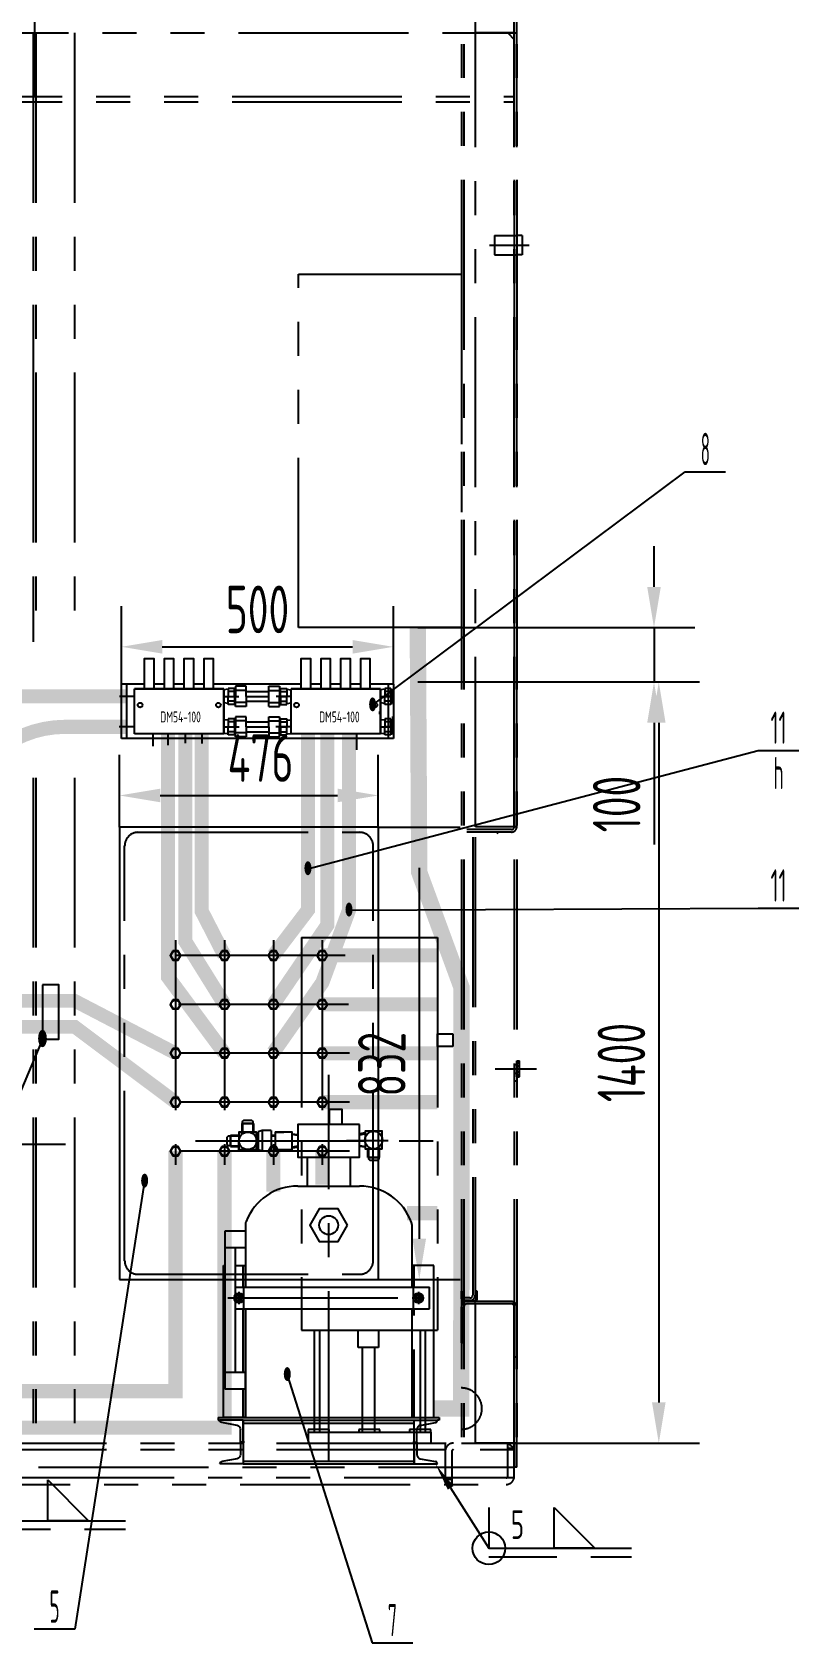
# Model space of a CAD drawing. Header units: millimetres. Extents: x 87 to 10587, y 0 to 7425.
# Drawn here: x 5647 to 7057, y 1987 to 4950 of the extents above; entities that cross this region are included whole.
import ezdxf
from ezdxf.enums import TextEntityAlignment as Align

# ---------------------------------------------------------------- set-up
doc = ezdxf.new("R2010")
doc.units = ezdxf.units.MM
doc.header["$LTSCALE"] = 250
for name, pattern in [('F', [0.75, 0.5, -0.25]), ('G', [2, 1.25, -0.25, 0.25, -0.25]), ('K', [2.5, 1.25, -0.25, 0.25, -0.25, 0.25, -0.25])]:
    doc.linetypes.add(name, pattern=pattern)
for name, color, linetype in [('01', 7, 'Continuous'), ('02', 1, 'Continuous'), ('04', 2, 'F'), ('05', 4, 'G'), ('07', 6, 'K'), ('08', 1, 'Continuous'), ('11', 3, 'Continuous'), ('13', 3, 'Continuous')]:
    doc.layers.add(name, color=color, linetype=linetype)
doc.styles.get("Standard").update_dxf_attribs({"font": 'isocp', "width": 0.707, "bigfont": 'intecad.shx'})
doc.dimstyles.new('INTE', dxfattribs={"dimscale": 25, "dimtxt": 3.5, "dimasz": 3, "dimexe": 3, "dimexo": 0, "dimgap": 1, "dimtad": 1, "dimdec": 1, "dimdsep": 46, "dimtxsty": 'Standard', "dimcen": 0, "dimclrd": 1, "dimclre": 1, "dimclrt": 3, "dimadec": 0, "dimazin": 0, "dimtfac": 1, "dimtdec": 1, "dimtmove": 0, "dimatfit": 0, "dimfxl": 1, "dimarcsym": 0})
doc.dimstyles.new('副本 (2)INTE', dxfattribs={"dimscale": 25, "dimtxt": 3.5, "dimasz": 3, "dimexe": 3, "dimexo": 0, "dimgap": 1, "dimtad": 1, "dimdsep": 46, "dimtxsty": 'Standard', "dimcen": 0, "dimclrd": 1, "dimclre": 1, "dimclrt": 3, "dimaunit": 1, "dimadec": 0, "dimazin": 0, "dimtfac": 1, "dimtmove": 0, "dimatfit": 3, "dimfxl": 1, "dimarcsym": 0})

# ---------------------------------------------------------------- blocks, each defined once
blk = doc.blocks.new('*D79')
at = {"layer": '08', "color": 1, "lineweight": -2}
for p, q in [((6356.4, 3754.6), (6874.6, 3754.6)), ((6799.6, 3679.6), (6799.6, 2429.6)), ((6614.3, 2354.6), (6874.6, 2354.6))]:
    blk.add_line(p, q, dxfattribs=at)
at = {"layer": '08', "color": 1}
for points in [[(6787.1, 3679.6), (6812.1, 3679.6), (6799.6, 3754.6)], [(6787.1, 2429.6), (6812.1, 2429.6), (6799.6, 2354.6)]]:
    blk.add_solid(points, dxfattribs=at)
at = {"layer": 'Defpoints', "color": 0}
for p in [(6356.4, 3754.6), (6614.3, 2354.6), (6799.6, 2354.6)]:
    blk.add_point(p, dxfattribs=at)
at = {"layer": '08', "color": 3, "insert": (6730.9, 3054.6), "char_height": 87.5, "attachment_point": 5, "rotation": 90}
blk.add_mtext('1400', dxfattribs=at)
blk = doc.blocks.new('*D80')
at = {"layer": '08', "color": 1, "lineweight": -2}
for p, q in [((6790.8, 3929.6), (6790.8, 4004.6)), ((6356.4, 3854.6), (6865.8, 3854.6)), ((6790.8, 3854.6), (6790.8, 3754.6)), ((6356.4, 3754.6), (6865.8, 3754.6)), ((6790.8, 3679.6), (6790.8, 3455.6))]:
    blk.add_line(p, q, dxfattribs=at)
at = {"layer": '08', "color": 1}
for points in [[(6778.3, 3929.6), (6803.3, 3929.6), (6790.8, 3854.6)], [(6778.3, 3679.6), (6803.3, 3679.6), (6790.8, 3754.6)]]:
    blk.add_solid(points, dxfattribs=at)
at = {"layer": 'Defpoints', "color": 0}
for p in [(6356.4, 3854.6), (6356.4, 3754.6), (6790.8, 3754.6)]:
    blk.add_point(p, dxfattribs=at)
at = {"layer": '08', "color": 3, "insert": (6722.1, 3530.1), "char_height": 87.5, "attachment_point": 5, "rotation": 90}
blk.add_mtext('100', dxfattribs=at)
blk = doc.blocks.new('*D82')
at = {"layer": '08', "color": 1, "lineweight": -2}
for p, q in [((5811.6, 3750.5), (5811.6, 3894.3)), ((6311.6, 3750.5), (6311.6, 3894.3)), ((5886.6, 3819.3), (6236.6, 3819.3))]:
    blk.add_line(p, q, dxfattribs=at)
at = {"layer": '08', "color": 1}
for points in [[(5886.6, 3831.8), (5886.6, 3806.8), (5811.6, 3819.3)], [(6236.6, 3831.8), (6236.6, 3806.8), (6311.6, 3819.3)]]:
    blk.add_solid(points, dxfattribs=at)
at = {"layer": 'Defpoints', "color": 0}
for p in [(6311.6, 3819.3), (5811.6, 3750.5), (6311.6, 3750.5)]:
    blk.add_point(p, dxfattribs=at)
at = {"layer": '08', "color": 3, "insert": (6061.6, 3888.1), "char_height": 87.5, "attachment_point": 5}
blk.add_mtext('500', dxfattribs=at)
blk = doc.blocks.new('*D83')
at = {"layer": '08', "color": 1, "lineweight": -2}
for p, q in [((5807.8, 3487.6), (5807.8, 3620.9)), ((6283.8, 3487.6), (6283.8, 3620.9)), ((5882.8, 3545.9), (6208.8, 3545.9))]:
    blk.add_line(p, q, dxfattribs=at)
at = {"layer": '08', "color": 1}
for points in [[(5882.8, 3558.4), (5882.8, 3533.4), (5807.8, 3545.9)], [(6208.8, 3558.4), (6208.8, 3533.4), (6283.8, 3545.9)]]:
    blk.add_solid(points, dxfattribs=at)
at = {"layer": 'Defpoints', "color": 0}
for p in [(6283.8, 3545.9), (5807.8, 3487.6), (6283.8, 3487.6)]:
    blk.add_point(p, dxfattribs=at)
at = {"layer": '08', "color": 3, "insert": (6067.1, 3614.7), "char_height": 87.5, "attachment_point": 5}
blk.add_mtext('476', dxfattribs=at)
blk = doc.blocks.new('*D84')
at = {"layer": '08', "color": 1, "lineweight": -2}
for p, q in [((6283.8, 3487.6), (6434.1, 3487.6)), ((6359.1, 3412.6), (6359.1, 2730.6)), ((6283.8, 2655.6), (6434.1, 2655.6))]:
    blk.add_line(p, q, dxfattribs=at)
at = {"layer": '08', "color": 1}
for points in [[(6346.6, 3412.6), (6371.6, 3412.6), (6359.1, 3487.6)], [(6346.6, 2730.6), (6371.6, 2730.6), (6359.1, 2655.6)]]:
    blk.add_solid(points, dxfattribs=at)
at = {"layer": 'Defpoints', "color": 0}
for p in [(6283.8, 3487.6), (6283.8, 2655.6), (6359.1, 2655.6)]:
    blk.add_point(p, dxfattribs=at)
at = {"layer": '08', "color": 3, "insert": (6290.3, 3051.5), "char_height": 87.5, "attachment_point": 5, "rotation": 90}
blk.add_mtext('832', dxfattribs=at)
blk = doc.blocks.new('*U91')
at = {"layer": '01'}
for p, q in [((0, 40), (43, 40)), ((0, 0), (0, 40)), ((11.5, 30.7), (39.7, 36.1)), ((0, 0), (0, -40)), ((5, 0), (5, 22.9)), ((5, 0), (5, -22.9)), ((0, -40), (43, -40)), ((11.5, -30.7), (39.7, -36.1))]:
    blk.add_line(p, q, dxfattribs=at)
for centre, radius, start, end in [((13, 22.9), 8, 100.7056, 180), ((39, 40), 4, 280.7056, 0), ((13, -22.9), 8, 180, 259.2944), ((39, -40), 4, 360, 79.2944)]:
    blk.add_arc(centre, radius, start, end, dxfattribs=at)
at = {"layer": '05'}
blk.add_line((-2.1, 0), (6.6, 0), dxfattribs=at)
blk = doc.blocks.new('*U92')
blk.add_circle((0, 0), 5.72)
at = {"layer": '01'}
for p, q in [((0, 5.7), (-4.9, 2.9)), ((-4.9, 2.9), (-4.9, -2.9)), ((4.9, 2.9), (0, 5.7)), ((4.9, -2.9), (4.9, 2.9)), ((-4.9, -2.9), (0, -5.7)), ((0, -5.7), (4.9, -2.9))]:
    blk.add_line(p, q, dxfattribs=at)
blk.add_circle((0, 0), 9, dxfattribs=at)
at = {"layer": '05'}
for p, q in [((-11.5, 0), (10.6, 0)), ((0, 11), (0, -11.4))]:
    blk.add_line(p, q, dxfattribs=at)
blk = doc.blocks.new('*U110', base_point=(5990.9, 3689.1))
at = {"layer": '01'}
blk.add_line((6055.2, 3658.6), (6055.2, 3583.6), dxfattribs=at)
blk.add_lwpolyline([(6175.2, 3658.6), (6250.2, 3583.6), (6175.2, 3583.6)], close=True, dxfattribs=at)
blk.add_circle((6055.2, 3583.6), 16, dxfattribs=at)
blk.add_solid([(6055.2, 3658.6), (6055.2, 3711.1), (6130.2, 3658.6), (6055.2, 3658.6)], dxfattribs=at)
at = {"layer": '02'}
blk.add_lwpolyline([(5990.9, 3689.1, 0, 5.41, 0), (6003.7, 3701.7, 5.41, 5.41, 0)], format="xyseb", dxfattribs=at)
blk.add_lwpolyline([(6003.7, 3701.7), (6016.6, 3714.3), (6055.2, 3583.6), (6317.7, 3583.6)], dxfattribs=at)
at = {"layer": '04'}
blk.add_line((6055.2, 3567.8), (6317.7, 3567.8), dxfattribs=at)
at = {"layer": '13', "width": 0.707}
blk.add_text('5', height=52.5, dxfattribs=at).set_placement((6095.7, 3600.8))
blk = doc.blocks.new('*U111', base_point=(6887.5, 3688.4))
at = {"layer": '01'}
blk.add_line((6986.1, 3608), (6986.1, 3533), dxfattribs=at)
blk.add_lwpolyline([(7106.1, 3608), (7181.1, 3533), (7106.1, 3533)], close=True, dxfattribs=at)
blk.add_circle((6986.1, 3533), 30, dxfattribs=at)
blk.add_solid([(6986.1, 3608), (6986.1, 3660.5), (7061.1, 3608), (6986.1, 3608)], dxfattribs=at)
at = {"layer": '02'}
blk.add_lwpolyline([(6887.5, 3688.4, 0, 12, 0), (6915.6, 3644, 12, 12, 0)], format="xyseb", dxfattribs=at)
blk.add_lwpolyline([(6915.6, 3644), (6986.1, 3533), (7248.6, 3533)], dxfattribs=at)
at = {"layer": '04'}
blk.add_line((6986.1, 3517.2), (7248.6, 3517.2), dxfattribs=at)
at = {"layer": '13', "width": 0.707}
blk.add_text('5', height=52.5, dxfattribs=at).set_placement((7026.6, 3550.2))

msp = doc.modelspace()

# ---------------------------------------------------------------- hatches: boundary and pattern name
at = {"layer": '07', "linetype": 'K'}
msp.add_hatch(color=6, dxfattribs=at).paths.add_polyline_path([(6504.841, 3478.584), (6501.749, 3475.584, 0.08764156), (6501.841, 3476.105), (6501.841, 3478.584)])
h = msp.add_hatch(color=6, dxfattribs=at)
h.paths.add_polyline_path([(6533.841, 2344.584), (6521.841, 2344.584), (6521.841, 2354.584)])
h.paths.add_polyline_path([(6418.841, 2278.584), (6406.841, 2288.584), (6418.841, 2288.584)])

# ---------------------------------------------------------------- linework, layer by layer
for p, q in [((6032.999, 2942.467), (6032.999, 2926.813)), ((6054.072, 2942.467), (6054.072, 2926.813)), ((6011.91, 2921.159), (6027.564, 2921.159)), ((6086.465, 2921.159), (6093.506, 2921.159)), ((6011.91, 2900.086), (6027.564, 2900.086)), ((6086.465, 2900.086), (6093.506, 2900.086)), ((6264.759, 2880.203), (6264.759, 2895.856)), ((6285.832, 2880.203), (6285.832, 2895.856))]:
    msp.add_line(p, q)
for points in [[(6052.771, 2942.467), (6034.299, 2942.467), (6034.299, 2945.93), (6036.799, 2948.43), (6050.271, 2948.43), (6052.771, 2945.93)], [(6011.91, 2919.859), (6011.91, 2901.387), (6008.447, 2901.387), (6005.947, 2903.887), (6005.947, 2917.359), (6008.447, 2919.859)], [(6027.564, 2894.823), (6059.944, 2894.823), (6059.944, 2926.423), (6027.564, 2926.423)], [(6093.896, 2926.813), (6093.896, 2894.433), (6125.496, 2894.433), (6125.496, 2926.813)], [(6291.096, 2895.856), (6291.096, 2928.237), (6259.496, 2928.237), (6259.496, 2895.856)], [(6266.059, 2880.203), (6284.532, 2880.203), (6284.532, 2876.74), (6282.032, 2874.24), (6268.559, 2874.24), (6266.059, 2876.74)]]:
    msp.add_lwpolyline(points, close=True)
for centre in [(6043.754, 2910.623), (6275.296, 2912.046)]:
    msp.add_circle(centre, 16.19)
at = {"layer": '01'}
for p, q in [((5811.613, 3650.453), (5811.613, 3750.453)), ((5853.324, 3750.453), (5811.613, 3750.453)), ((5835.613, 3741.953), (5999.613, 3741.953)), ((5999.613, 3741.953), (5835.613, 3741.953)), ((5835.613, 3658.953), (5835.613, 3741.953)), ((5889.824, 3750.453), (5871.403, 3750.453)), ((5926.324, 3750.453), (5907.903, 3750.453)), ((5962.824, 3750.453), (5944.403, 3750.453)), ((6141.324, 3750.453), (5980.903, 3750.453)), ((5999.613, 3741.953), (5999.613, 3658.953)), ((5999.613, 3658.953), (5999.613, 3741.953)), ((6007.613, 3741.11), (5999.613, 3740.319)), ((5999.613, 3715.988), (5999.613, 3740.319)), ((6007.613, 3742.933), (6007.613, 3728.153)), ((6019.036, 3742.933), (6007.613, 3742.933)), ((6019.036, 3737.153), (6007.613, 3737.153)), ((6019.036, 3728.153), (6019.036, 3742.933)), ((6019.036, 3741.229), (6021.136, 3741.229)), ((6021.136, 3746.798), (6021.136, 3728.153)), ((6040.613, 3746.798), (6021.136, 3746.798)), ((6040.613, 3739.153), (6021.136, 3739.153)), ((6040.613, 3728.153), (6040.613, 3746.798)), ((6040.613, 3737.153), (6082.613, 3737.153)), ((6082.613, 3709.508), (6082.613, 3746.798)), ((6082.613, 3746.798), (6102.091, 3746.798)), ((6082.613, 3739.153), (6102.091, 3739.153)), ((6102.091, 3746.798), (6102.091, 3728.153)), ((6104.19, 3741.229), (6102.091, 3741.229)), ((6104.19, 3728.153), (6104.19, 3742.933)), ((6104.19, 3742.933), (6115.613, 3742.933)), ((6104.19, 3737.153), (6115.613, 3737.153)), ((6115.613, 3742.933), (6115.613, 3728.153)), ((6115.613, 3741.11), (6123.613, 3740.319)), ((6123.613, 3741.953), (6287.613, 3741.953)), ((6287.613, 3741.953), (6123.613, 3741.953)), ((6123.613, 3658.953), (6123.613, 3741.953)), ((6123.613, 3715.988), (6123.613, 3740.319)), ((6177.824, 3750.453), (6159.403, 3750.453)), ((6214.324, 3750.453), (6195.903, 3750.453)), ((6250.824, 3750.453), (6232.403, 3750.453)), ((6311.613, 3750.453), (6268.903, 3750.453)), ((6287.613, 3741.953), (6287.613, 3658.953)), ((6287.613, 3658.953), (6287.613, 3741.953)), ((6295.613, 3741.11), (6287.613, 3740.319)), ((6287.613, 3740.319), (6287.613, 3715.988)), ((6295.613, 3742.933), (6295.613, 3728.153)), ((6307.036, 3742.933), (6295.613, 3742.933)), ((6307.036, 3737.153), (6295.613, 3737.153)), ((6307.036, 3728.153), (6307.036, 3742.933)), ((6307.036, 3741.596), (6309.136, 3741.596)), ((6309.136, 3741.596), (6309.136, 3715.078)), ((6311.613, 3750.453), (6311.613, 3650.453)), ((5835.613, 3728.153), (5807.947, 3728.153)), ((5999.613, 3728.153), (6020.938, 3728.153)), ((6007.613, 3715.197), (5999.613, 3715.988)), ((6007.613, 3713.373), (6007.613, 3728.153)), ((6019.036, 3719.153), (6007.613, 3719.153)), ((6019.036, 3713.373), (6007.613, 3713.373)), ((6019.036, 3728.153), (6019.036, 3713.373)), ((6019.036, 3714.711), (6021.136, 3714.711)), ((6021.136, 3709.508), (6021.136, 3728.153)), ((6040.613, 3717.153), (6021.136, 3717.153)), ((6040.613, 3709.508), (6021.136, 3709.508)), ((6040.613, 3728.153), (6040.613, 3709.508)), ((6040.613, 3719.153), (6082.613, 3719.153)), ((6082.613, 3717.153), (6102.091, 3717.153)), ((6082.613, 3709.508), (6102.091, 3709.508)), ((6102.091, 3709.508), (6102.091, 3728.153)), ((6104.19, 3714.711), (6102.091, 3714.711)), ((6104.19, 3728.153), (6104.19, 3713.373)), ((6104.19, 3719.153), (6115.613, 3719.153)), ((6104.19, 3713.373), (6115.613, 3713.373)), ((6115.613, 3713.373), (6115.613, 3728.153)), ((6115.613, 3715.197), (6123.613, 3715.988)), ((6287.613, 3728.153), (6308.938, 3728.153)), ((6295.613, 3715.197), (6287.613, 3715.988)), ((6295.613, 3713.373), (6295.613, 3728.153)), ((6307.036, 3719.153), (6295.613, 3719.153)), ((6307.036, 3713.373), (6295.613, 3713.373)), ((6307.036, 3728.153), (6307.036, 3713.373)), ((6307.036, 3715.078), (6309.136, 3715.078)), ((6007.613, 3685.11), (5999.613, 3684.319)), ((5999.613, 3659.988), (5999.613, 3684.319)), ((6019.036, 3686.933), (6007.613, 3686.933)), ((6007.613, 3686.933), (6007.613, 3672.153)), ((6019.036, 3681.153), (6007.613, 3681.153)), ((6019.036, 3672.153), (6019.036, 3686.933)), ((6019.036, 3685.229), (6021.136, 3685.229)), ((6021.136, 3690.798), (6021.136, 3672.153)), ((6040.613, 3690.798), (6021.136, 3690.798)), ((6040.613, 3683.153), (6021.136, 3683.153)), ((6040.613, 3672.153), (6040.613, 3690.798)), ((6040.613, 3681.153), (6082.613, 3681.153)), ((6082.613, 3672.153), (6082.613, 3690.798)), ((6082.613, 3690.798), (6102.091, 3690.798)), ((6082.613, 3683.153), (6102.091, 3683.153)), ((6102.091, 3690.798), (6102.091, 3672.153)), ((6104.19, 3685.229), (6102.091, 3685.229)), ((6104.19, 3672.153), (6104.19, 3686.933)), ((6104.19, 3686.933), (6115.613, 3686.933)), ((6104.19, 3681.153), (6115.613, 3681.153)), ((6115.613, 3686.933), (6115.613, 3672.153)), ((6115.613, 3685.11), (6123.613, 3684.319)), ((6123.613, 3659.988), (6123.613, 3684.319)), ((6295.613, 3685.11), (6287.613, 3684.319)), ((6287.613, 3684.319), (6287.613, 3659.988)), ((6307.036, 3686.933), (6295.613, 3686.933)), ((6295.613, 3686.933), (6295.613, 3672.153)), ((6307.036, 3681.153), (6295.613, 3681.153)), ((6307.036, 3672.153), (6307.036, 3686.933)), ((6307.036, 3685.596), (6309.136, 3685.596)), ((6309.136, 3685.596), (6309.136, 3659.078)), ((5835.613, 3672.153), (5807.282, 3672.153)), ((6311.613, 3650.453), (5811.613, 3650.453)), ((5999.613, 3658.953), (5835.613, 3658.953)), ((5868.882, 3658.953), (5868.882, 3636.395)), ((5897.023, 3658.953), (5897.023, 3638.275)), ((5928.756, 3658.953), (5928.756, 3642.015)), ((5959.114, 3658.953), (5959.114, 3641.745)), ((5999.613, 3672.153), (6027.945, 3672.153)), ((6007.613, 3659.197), (5999.613, 3659.988)), ((6007.613, 3657.373), (6007.613, 3672.153)), ((6019.036, 3663.153), (6007.613, 3663.153)), ((6019.036, 3657.373), (6007.613, 3657.373)), ((6019.036, 3672.153), (6019.036, 3657.373)), ((6019.036, 3658.711), (6021.136, 3658.711)), ((6021.136, 3653.508), (6021.136, 3672.153)), ((6040.613, 3661.153), (6021.136, 3661.153)), ((6040.613, 3653.508), (6021.136, 3653.508)), ((6040.613, 3672.153), (6040.613, 3653.508)), ((6040.613, 3663.153), (6082.613, 3663.153)), ((6082.613, 3672.153), (6082.613, 3653.508)), ((6082.613, 3661.153), (6102.091, 3661.153)), ((6082.613, 3653.508), (6102.091, 3653.508)), ((6123.613, 3672.153), (6095.282, 3672.153)), ((6102.091, 3653.508), (6102.091, 3672.153)), ((6104.19, 3658.711), (6102.091, 3658.711)), ((6104.19, 3672.153), (6104.19, 3657.373)), ((6104.19, 3663.153), (6115.613, 3663.153)), ((6104.19, 3657.373), (6115.613, 3657.373)), ((6115.613, 3657.373), (6115.613, 3672.153)), ((6115.613, 3659.197), (6123.613, 3659.988)), ((6287.613, 3658.953), (6123.613, 3658.953)), ((6243.647, 3658.953), (6243.647, 3629.912)), ((6287.613, 3672.153), (6308.938, 3672.153)), ((6295.613, 3659.197), (6287.613, 3659.988)), ((6295.613, 3657.373), (6295.613, 3672.153)), ((6307.036, 3663.153), (6295.613, 3663.153)), ((6307.036, 3657.373), (6295.613, 3657.373)), ((6307.036, 3672.153), (6307.036, 3657.373)), ((6307.036, 3659.078), (6309.136, 3659.078)), ((6032.999, 2942.467), (6054.072, 2942.467)), ((6011.91, 2900.086), (6011.91, 2921.159)), ((6027.279, 2926.813), (6043.754, 2926.813)), ((6027.564, 2894.367), (6027.564, 2910.842)), ((6059.944, 2923.778), (6062.798, 2923.778)), ((6059.944, 2894.367), (6059.944, 2910.842)), ((6070.259, 2929.718), (6062.798, 2927.334)), ((6062.798, 2927.334), (6062.798, 2893.911)), ((6086.465, 2929.718), (6070.259, 2929.718)), ((6070.259, 2929.718), (6070.259, 2891.528)), ((6086.465, 2929.718), (6086.465, 2891.528)), ((6093.44, 2926.813), (6109.915, 2926.813)), ((6125.496, 2923.623), (6135.496, 2922.391)), ((6259.496, 2925.046), (6249.496, 2923.815)), ((6291.552, 2928.237), (6275.077, 2928.237)), ((6059.944, 2898.443), (6062.798, 2898.443)), ((6070.259, 2891.528), (6062.798, 2893.911)), ((6086.465, 2891.528), (6070.259, 2891.528)), ((6093.44, 2894.433), (6109.915, 2894.433)), ((6125.496, 2897.623), (6135.496, 2898.855)), ((6152.936, 2880.623), (6152.936, 2827.488)), ((6232.056, 2880.623), (6232.056, 2827.488)), ((6259.496, 2899.046), (6249.496, 2900.278)), ((6285.832, 2880.203), (6264.759, 2880.203)), ((6291.552, 2895.856), (6275.077, 2895.856)), ((6135.496, 2827.488), (6249.496, 2827.488)), ((6039.496, 2744.432), (6001.496, 2744.432)), ((6001.496, 2744.432), (6001.496, 2714.58)), ((6001.496, 2714.58), (6039.496, 2714.58)), ((5999.112, 2681.623), (6001.496, 2681.623)), ((5999.112, 2401.623), (5999.112, 2681.623)), ((6020.413, 2681.623), (6039.112, 2681.623)), ((6039.112, 2681.623), (6039.112, 2641.623)), ((6385.879, 2681.623), (6345.879, 2681.623)), ((6385.879, 2401.623), (6385.879, 2681.623)), ((6020.413, 2641.623), (6377.831, 2641.623)), ((6036.496, 2601.623), (6036.496, 2641.623)), ((6348.496, 2601.623), (6348.496, 2641.623)), ((6377.831, 2601.623), (6377.831, 2641.623)), ((6020.413, 2601.623), (6377.831, 2601.623)), ((6039.112, 2601.623), (6039.112, 2401.623)), ((6039.496, 2484.495), (6001.496, 2484.495)), ((6001.496, 2484.495), (6001.496, 2454.643)), ((6001.496, 2454.643), (6039.496, 2454.643)), ((5989.038, 2401.623), (6395.953, 2401.623)), ((5989.038, 2401.623), (5989.038, 2396.623)), ((6039.112, 2401.623), (5999.112, 2401.623)), ((6395.953, 2401.623), (6395.953, 2396.623)), ((5989.038, 2396.623), (5992.496, 2396.623)), ((6035.496, 2396.623), (6349.496, 2396.623)), ((6035.496, 2396.623), (6035.496, 2316.623)), ((6035.496, 2391.623), (6349.496, 2391.623)), ((6349.496, 2316.623), (6349.496, 2396.623)), ((6395.953, 2396.623), (6392.496, 2396.623)), ((6035.496, 2321.623), (6349.496, 2321.623)), ((6035.496, 2316.623), (6349.496, 2316.623))]:
    msp.add_line(p, q, dxfattribs=at)
at = {"layer": '01', "color": 7, "linetype": 'Continuous'}
for p, q in [((6283.841, 3487.584), (5807.841, 3487.584)), ((5807.841, 3487.584), (5807.841, 2655.584)), ((6283.841, 2655.584), (6283.841, 3487.584)), ((6039.496, 2756.989), (6039.496, 2641.623)), ((6345.496, 2756.989), (6345.496, 2641.623)), ((6001.496, 2714.58), (6001.496, 2484.495)), ((6020.413, 2714.58), (6020.413, 2484.495)), ((5807.841, 2655.584), (6283.841, 2655.584)), ((6039.496, 2601.623), (6039.496, 2401.623)), ((6345.496, 2601.623), (6345.496, 2401.623)), ((6039.496, 2401.623), (6345.496, 2401.623))]:
    msp.add_line(p, q, dxfattribs=at)
at = {"layer": '01'}
for points in [[(5853.324, 3741.953), (5871.403, 3741.953), (5871.403, 3796.953), (5853.324, 3796.953)], [(5889.824, 3741.953), (5907.903, 3741.953), (5907.903, 3796.953), (5889.824, 3796.953)], [(5926.324, 3741.953), (5944.403, 3741.953), (5944.403, 3796.953), (5926.324, 3796.953)], [(5962.824, 3741.953), (5980.903, 3741.953), (5980.903, 3796.953), (5962.824, 3796.953)], [(6141.324, 3741.953), (6159.403, 3741.953), (6159.403, 3796.953), (6141.324, 3796.953)], [(6177.824, 3741.953), (6195.903, 3741.953), (6195.903, 3796.953), (6177.824, 3796.953)], [(6214.324, 3741.953), (6232.403, 3741.953), (6232.403, 3796.953), (6214.324, 3796.953)], [(6250.824, 3741.953), (6268.903, 3741.953), (6268.903, 3796.953), (6250.824, 3796.953)], [(5905.934, 3260.184), (5901.027, 3251.684), (5905.934, 3243.184), (5915.749, 3243.184), (5920.656, 3251.684), (5915.749, 3260.184)], [(5995.934, 3260.184), (5991.027, 3251.684), (5995.934, 3243.184), (6005.749, 3243.184), (6010.656, 3251.684), (6005.749, 3260.184)], [(6085.934, 3260.184), (6081.027, 3251.684), (6085.934, 3243.184), (6095.749, 3243.184), (6100.656, 3251.684), (6095.749, 3260.184)], [(6175.934, 3260.184), (6171.027, 3251.684), (6175.934, 3243.184), (6185.749, 3243.184), (6190.656, 3251.684), (6185.749, 3260.184)], [(5905.934, 3170.184), (5901.027, 3161.684), (5905.934, 3153.184), (5915.749, 3153.184), (5920.656, 3161.684), (5915.749, 3170.184)], [(5995.934, 3170.184), (5991.027, 3161.684), (5995.934, 3153.184), (6005.749, 3153.184), (6010.656, 3161.684), (6005.749, 3170.184)], [(6085.934, 3170.184), (6081.027, 3161.684), (6085.934, 3153.184), (6095.749, 3153.184), (6100.656, 3161.684), (6095.749, 3170.184)], [(6175.934, 3170.184), (6171.027, 3161.684), (6175.934, 3153.184), (6185.749, 3153.184), (6190.656, 3161.684), (6185.749, 3170.184)], [(5905.934, 3080.184), (5901.027, 3071.684), (5905.934, 3063.184), (5915.749, 3063.184), (5920.656, 3071.684), (5915.749, 3080.184)], [(5995.934, 3080.184), (5991.027, 3071.684), (5995.934, 3063.184), (6005.749, 3063.184), (6010.656, 3071.684), (6005.749, 3080.184)], [(6085.934, 3080.184), (6081.027, 3071.684), (6085.934, 3063.184), (6095.749, 3063.184), (6100.656, 3071.684), (6095.749, 3080.184)], [(6175.934, 3080.184), (6171.027, 3071.684), (6175.934, 3063.184), (6185.749, 3063.184), (6190.656, 3071.684), (6185.749, 3080.184)], [(5905.934, 2990.184), (5901.027, 2981.684), (5905.934, 2973.184), (5915.749, 2973.184), (5920.656, 2981.684), (5915.749, 2990.184)], [(5995.934, 2990.184), (5991.027, 2981.684), (5995.934, 2973.184), (6005.749, 2973.184), (6010.656, 2981.684), (6005.749, 2990.184)], [(6085.934, 2990.184), (6081.027, 2981.684), (6085.934, 2973.184), (6095.749, 2973.184), (6100.656, 2981.684), (6095.749, 2990.184)], [(6175.934, 2990.184), (6171.027, 2981.684), (6175.934, 2973.184), (6185.749, 2973.184), (6190.656, 2981.684), (6185.749, 2990.184)], [(6216.586, 2940.623), (6193.772, 2940.623), (6193.772, 2968.623), (6216.586, 2968.623)], [(6249.496, 2940.623), (6135.496, 2940.623), (6135.496, 2880.623), (6249.496, 2880.623)], [(5905.934, 2900.184), (5901.027, 2891.684), (5905.934, 2883.184), (5915.749, 2883.184), (5920.656, 2891.684), (5915.749, 2900.184)], [(5995.934, 2900.184), (5991.027, 2891.684), (5995.934, 2883.184), (6005.749, 2883.184), (6010.656, 2891.684), (6005.749, 2900.184)], [(6085.934, 2900.184), (6081.027, 2891.684), (6085.934, 2883.184), (6095.749, 2883.184), (6100.656, 2891.684), (6095.749, 2900.184)], [(6175.934, 2900.184), (6171.027, 2891.684), (6175.934, 2883.184), (6185.749, 2883.184), (6190.656, 2891.684), (6185.749, 2900.184)], [(6227.001, 2755.575), (6209.749, 2785.458), (6175.243, 2785.458), (6157.99, 2755.575), (6175.243, 2725.692), (6209.749, 2725.692)]]:
    msp.add_lwpolyline(points, close=True, dxfattribs=at)
at = {"layer": '01', "color": 7, "linetype": 'Continuous'}
msp.add_lwpolyline([(5666.219, 3197.404), (5666.219, 3097.404), (5696.219, 3097.404), (5696.219, 3197.404)], close=True, dxfattribs=at)
at = {"layer": '01'}
for centre, radius in [((5845.613, 3712.153), 4.3), ((5989.613, 3712.153), 4.3), ((6133.613, 3712.153), 4.3), ((6277.613, 3712.153), 4.3), ((5910.841, 3251.684), 8), ((6000.841, 3251.684), 8), ((6090.841, 3251.684), 8), ((6180.841, 3251.684), 8), ((5910.841, 3161.684), 8), ((6000.841, 3161.684), 8), ((6090.841, 3161.684), 8), ((6180.841, 3161.684), 8), ((5910.841, 3071.684), 8), ((6000.841, 3071.684), 8), ((6090.841, 3071.684), 8), ((6180.841, 3071.684), 8), ((5910.841, 2981.684), 8), ((6000.841, 2981.684), 8), ((6090.841, 2981.684), 8), ((6180.841, 2981.684), 8), ((5910.841, 2891.684), 8), ((6000.841, 2891.684), 8), ((6090.841, 2891.684), 8), ((6180.841, 2891.684), 8), ((6192.496, 2755.575), 17.295)]:
    msp.add_circle(centre, radius, dxfattribs=at)
for centre, radius, start, end in [((6135.824, 2725.648), 101.841, 90.184608, 158.849353), ((6249.168, 2725.648), 101.841, 19.953501, 89.815392), ((6049.496, 2756.989), 10, 157.859385, 180), ((6021.708, 2768.296), 20, 337.859385, 340.855813), ((6059.496, 2755.178), 20, 158.849353, 160.855813), ((6335.496, 2756.989), 10, 0, 19.953501)]:
    msp.add_arc(centre, radius, start, end, dxfattribs=at)
at = {"layer": '02'}
for p, q in [((6273.313, 3712.153), (6847.982, 4141.424)), ((6847.982, 4141.424), (6922.382, 4141.424)), ((6154.382, 3410.818), (6982.616, 3628.883)), ((6982.616, 3628.883), (7057.016, 3628.883)), ((6229.894, 3334.837), (6982.616, 3338.534)), ((6982.616, 3338.534), (7057.016, 3338.534)), ((5666.219, 3097.404), (5201.499, 1996.989)), ((6034.299, 2942.467), (6034.299, 2926.813)), ((6052.771, 2942.467), (6052.771, 2926.813)), ((6011.91, 2919.859), (6027.564, 2919.859)), ((6086.465, 2919.859), (6093.506, 2919.859)), ((6135.496, 2920.698), (6125.496, 2922.201)), ((6249.496, 2921.943), (6259.496, 2923.446)), ((6011.91, 2901.387), (6027.564, 2901.387)), ((6086.465, 2901.387), (6093.506, 2901.387)), ((6135.496, 2900.727), (6125.496, 2899.223)), ((6249.496, 2901.971), (6259.496, 2900.468)), ((6266.059, 2880.203), (6266.059, 2895.856)), ((6284.532, 2880.203), (6284.532, 2895.856)), ((5854.059, 2836.228), (5725.63, 2012.151)), ((6116.396, 2480.339), (6272.571, 1987.357)), ((5725.63, 2012.151), (5651.23, 2012.151)), ((6272.571, 1987.357), (6346.971, 1987.357))]:
    msp.add_line(p, q, dxfattribs=at)
at = {"layer": '04', "color": 2, "linetype": 'F'}
for p, q in [((5821.613, 3650.453), (5821.613, 3750.453)), ((6301.613, 3750.453), (6301.613, 3650.453)), ((6035.112, 2641.623), (6035.112, 2681.623)), ((6349.879, 2641.623), (6349.879, 2681.623)), ((6035.112, 2484.495), (6035.112, 2601.623)), ((6349.879, 2401.623), (6349.879, 2601.623)), ((6035.112, 2401.623), (6035.112, 2454.643))]:
    msp.add_line(p, q, dxfattribs=at)
at = {"layer": '05', "color": 4, "linetype": 'G'}
for p, q in [((5649.341, 4948.584), (5649.341, 3828.584)), ((5999.613, 3728.153), (6027.28, 3728.153)), ((6040.613, 3728.153), (6082.613, 3728.153)), ((6123.613, 3728.153), (6095.947, 3728.153)), ((5999.613, 3672.153), (6027.28, 3672.153)), ((6040.613, 3672.153), (6082.613, 3672.153)), ((6123.613, 3672.153), (6095.947, 3672.153)), ((5910.841, 3279.684), (5910.841, 2866.684)), ((6000.841, 3279.684), (6000.841, 2866.684)), ((6090.841, 3279.684), (6090.841, 2866.684)), ((6180.841, 3279.684), (6180.841, 2866.684)), ((6222.684, 3251.684), (5882.841, 3251.684)), ((6228.934, 3161.684), (5882.841, 3161.684)), ((6231.018, 3071.684), (5882.841, 3071.684)), ((6231.018, 2981.684), (5882.841, 2981.684)), ((4919.853, 2904.584), (5708.637, 2904.584)), ((6231.018, 2891.684), (5882.841, 2891.684)), ((6007.16, 2621.623), (6377.831, 2621.623))]:
    msp.add_line(p, q, dxfattribs=at)
at = {"layer": '05'}
for p, q in [((6103.139, 3728.153), (6116.665, 3728.153)), ((6308.088, 3728.153), (6294.562, 3728.153)), ((6103.139, 3672.153), (6116.665, 3672.153)), ((6308.088, 3672.153), (6294.562, 3672.153)), ((6192.496, 2321.623), (6192.496, 3032.239)), ((5947.386, 2910.623), (6435.053, 2910.623)), ((6302.003, 2910.623), (6225.148, 2910.623))]:
    msp.add_line(p, q, dxfattribs=at)
at = {"layer": '07', "color": 6, "linetype": 'K'}
for p, q in [((6436.841, 5928.084), (6436.841, 2354.584)), ((6441.341, 5928.084), (6441.341, 2354.584)), ((6462.341, 3488.084), (6462.341, 5928.084)), ((6533.841, 5928.084), (6533.841, 2354.584)), ((6533.841, 3488.084), (6533.841, 5928.084)), ((6538.341, 5928.084), (6538.341, 2354.584)), ((6538.341, 5928.084), (6538.341, 2354.584)), ((6538.341, 3488.084), (6538.341, 5928.084)), ((5651.43, 5712.592), (5651.43, 4831.584)), ((4776.841, 4948.584), (6521.841, 4948.584)), ((5649.341, 4948.584), (5649.341, 3828.584)), ((5653.841, 4948.584), (5653.841, 3828.584)), ((5725.341, 4948.584), (5725.341, 3828.584)), ((6436.841, 4948.584), (6538.341, 4948.584)), ((6533.841, 4948.584), (6462.341, 4948.584)), ((6521.841, 4948.584), (6533.841, 4936.584)), ((6521.841, 4948.584), (6533.841, 4948.584)), ((6533.841, 4948.584), (6533.841, 4959.584)), ((6533.841, 4948.584), (6533.841, 4959.584)), ((6533.841, 4891.067), (6533.841, 4948.584)), ((6538.341, 4788.584), (6538.341, 4959.584)), ((6533.841, 4821.584), (6533.841, 4936.584)), ((4764.841, 4831.584), (6533.841, 4831.584)), ((4764.841, 4821.584), (6533.841, 4821.584)), ((6497.341, 4575.584), (6497.341, 4540.584)), ((6497.341, 4575.584), (6538.341, 4575.584)), ((6548.341, 4575.584), (6538.341, 4575.584)), ((6548.341, 4575.584), (6548.341, 4540.584)), ((6488.521, 4558.084), (6561.209, 4558.084)), ((6497.341, 4540.584), (6538.341, 4540.584)), ((6548.341, 4540.584), (6538.341, 4540.584)), ((6285.912, 3700.124), (6285.912, 3695.624)), ((6309.912, 3691.124), (6309.912, 3661.438)), ((6305.912, 3660.124), (6308.592, 3660.124)), ((5649.341, 3578.584), (5649.341, 2354.584)), ((5649.341, 3578.584), (5649.341, 2354.584)), ((5653.841, 3578.584), (5653.841, 2354.584)), ((5725.341, 3578.584), (5725.341, 2354.584)), ((5842.341, 3478.084), (6249.341, 3478.084)), ((6528.841, 3483.084), (6446.341, 3483.084)), ((6528.841, 3478.584), (6446.341, 3478.584)), ((6457.341, 3469.084), (6457.341, 2626.584)), ((6461.841, 3469.084), (6461.841, 2626.584)), ((6538.341, 3488.084), (6462.341, 3488.084)), ((6504.841, 3478.584), (6501.749, 3475.584)), ((5817.341, 2690.084), (5817.341, 3453.084)), ((6274.341, 2690.084), (6274.341, 3453.084)), ((6142.397, 3284.584), (6142.397, 2562.101)), ((6142.397, 3284.584), (6392.397, 3284.584)), ((6392.397, 3284.584), (6392.397, 2562.101)), ((6538.341, 3058.084), (6543.341, 3058.084)), ((6538.341, 3028.084), (6538.341, 3058.084)), ((6538.341, 3054.264), (6543.341, 3054.264)), ((6543.341, 3028.084), (6543.341, 3058.084)), ((6498.762, 3043.084), (6574.978, 3043.084)), ((6533.841, 3051.084), (6538.341, 3051.084)), ((6533.841, 3035.084), (6538.341, 3035.084)), ((6538.341, 3049.084), (6543.341, 3049.084)), ((6538.341, 3047.884), (6543.341, 3047.884)), ((6538.341, 3038.284), (6543.341, 3038.284)), ((6538.341, 3037.084), (6543.341, 3037.084)), ((6538.341, 3031.903), (6543.341, 3031.903)), ((6538.341, 3028.084), (6543.341, 3028.084)), ((6533.841, 3021.084), (6538.341, 3021.084)), ((5842.341, 2665.084), (6249.341, 2665.084)), ((6436.841, 2620.084), (6436.841, 2634.084)), ((6438.841, 2634.084), (6436.841, 2634.084)), ((6438.841, 2620.084), (6438.841, 2634.084)), ((6441.841, 2617.084), (6441.841, 2621.584)), ((6452.341, 2621.584), (6441.841, 2621.584)), ((6452.341, 2617.084), (6441.841, 2617.084)), ((6460.841, 2617.084), (6441.841, 2617.084)), ((6528.841, 2615.084), (6441.841, 2615.084)), ((6536.919, 2610.584), (6446.341, 2610.584)), ((6462.341, 2354.584), (6462.341, 2610.584)), ((6463.841, 2620.084), (6463.841, 2634.084)), ((6465.841, 2634.084), (6463.841, 2634.084)), ((6465.841, 2620.084), (6465.841, 2634.084)), ((6436.841, 2539.084), (6436.841, 2605.584)), ((6441.341, 2539.084), (6441.341, 2605.584)), ((6533.841, 2354.584), (6533.841, 2605.584)), ((6538.341, 2310.084), (6538.341, 2605.584)), ((6142.397, 2562.101), (6392.397, 2562.101)), ((6166.108, 2562.101), (6166.108, 2374.584)), ((6175.47, 2562.101), (6175.47, 2374.584)), ((6360.847, 2562.101), (6360.847, 2374.584)), ((6370.21, 2562.101), (6370.21, 2374.584)), ((6253.838, 2530.611), (6253.838, 2374.584)), ((6276.55, 2530.611), (6276.55, 2374.584)), ((6441.341, 2539.084), (6436.841, 2539.084)), ((6533.841, 2513.084), (6538.341, 2513.084)), ((6154.521, 2374.584), (6380.337, 2374.584)), ((6154.521, 2374.584), (6154.521, 2354.584)), ((6380.337, 2374.584), (6380.337, 2354.584)), ((5471.341, 2354.584), (6614.341, 2354.584)), ((5471.341, 2342.584), (6533.841, 2342.584)), ((5649.341, 2354.584), (5725.341, 2354.584)), ((6154.521, 2354.584), (6380.337, 2354.584)), ((6406.841, 2354.584), (6406.841, 2288.584)), ((6436.841, 2354.584), (6538.341, 2354.584)), ((6538.341, 2354.584), (6462.341, 2354.584)), ((6521.841, 2293.584), (6521.841, 2354.584)), ((6521.841, 2354.584), (6533.841, 2344.584)), ((6533.841, 2344.584), (6521.841, 2344.584)), ((6533.841, 2310.084), (6533.841, 2354.584)), ((6533.841, 2354.584), (6533.841, 2310.084)), ((6538.341, 2354.584), (6533.841, 2354.584)), ((6533.841, 2293.584), (6533.841, 2344.584)), ((6538.341, 2354.584), (6542.841, 2354.584)), ((6542.841, 2354.584), (6614.341, 2354.584)), ((6418.841, 2339.584), (6418.841, 2278.584)), ((6533.538, 2290.584), (5471.341, 2290.584)), ((5658.841, 2310.084), (6533.841, 2310.084)), ((6406.841, 2288.584), (6418.841, 2288.584)), ((6406.841, 2288.584), (6418.841, 2278.584)), ((6538.341, 2310.084), (6533.841, 2310.084)), ((4779.841, 2278.584), (6518.841, 2278.584))]:
    msp.add_line(p, q, dxfattribs=at)
for points in [[(6436.841, 3854.593), (6136.841, 3854.593), (6136.841, 4504.593), (6436.841, 4504.593)], [(6392.397, 3107.583), (6420.763, 3107.583), (6420.763, 3084.012), (6392.397, 3084.012)], [(6246.996, 2562.101), (6284.371, 2562.101), (6284.371, 2530.611), (6246.996, 2530.611)], [(6154.521, 2374.584), (6193.501, 2374.584), (6193.501, 2379.809), (6154.521, 2379.809)], [(6247.907, 2374.584), (6286.887, 2374.584), (6286.887, 2379.809), (6247.907, 2379.809)], [(6341.358, 2374.584), (6380.337, 2374.584), (6380.337, 2379.809), (6341.358, 2379.809)]]:
    msp.add_lwpolyline(points, close=True, dxfattribs=at)
for points, const_width in [([(6356.428, 3854.593), (6359.052, 3404.584), (6436.841, 3192.713), (6436.341, 2418.084), (6385.879, 2418.084)], 30), ([(6180.841, 3251.684), (6392.397, 3251.684)], 26), ([(6180.841, 3161.684), (6392.397, 3161.684)], 26), ([(6180.841, 3071.684), (6393.369, 3071.684)], 26), ([(6180.841, 2981.684), (6392.397, 2981.684)], 26), ([(6090.841, 2891.684), (6090.841, 2817.016)], 26), ([(6180.841, 2891.684), (6180.841, 2829.866)], 26), ([(6336.741, 2777.633), (6392.397, 2777.633)], 26)]:
    msp.add_lwpolyline(points, dxfattribs=dict(at, const_width=const_width))
for centre, radius, start, end in [((6308.592, 3661.444), 1.32, 270, 359.737871), ((5842.341, 3453.084), 25, 90, 180), ((6249.341, 3453.084), 25, 0, 90), ((6528.841, 3488.084), 5, 270, 0), ((6528.841, 3488.084), 9.5, 270, 0), ((5842.341, 2690.084), 25, 180, 270), ((6249.341, 2690.084), 25, 270, 0), ((6441.841, 2620.084), 5, 180, 270), ((6446.341, 2605.584), 9.5, 90, 180), ((6441.841, 2620.084), 3, 180, 270), ((6446.341, 2605.584), 5, 90, 180), ((6452.341, 2626.584), 5, 270, 0), ((6452.341, 2626.584), 9.5, 270, 0), ((6460.841, 2620.084), 5, 270, 0), ((6460.841, 2620.084), 3, 270, 0), ((6528.841, 2605.584), 9.5, 0, 90), ((6528.841, 2605.584), 5, 0, 90), ((6436.341, 2418.084), 38, 270, 90), ((6421.841, 2339.584), 15, 90, 180), ((6421.841, 2339.584), 3, 90, 180), ((6518.841, 2293.584), 3, 270, 0), ((6518.841, 2293.584), 15, 270, 0)]:
    msp.add_arc(centre, radius, start, end, dxfattribs=at)
at = {"layer": '11', "const_width": 26}
for points in [[(5422.01, 3351.364), (5422.01, 3528.153, -0.41421356), (5622.01, 3728.153), (5821.78, 3728.153)], [(5508.128, 3351.364), (5508.128, 3472.153, -0.41421356), (5708.128, 3672.153), (5821.448, 3672.153)]]:
    msp.add_lwpolyline(points, format="xyb", dxfattribs=at)
at = {"layer": '11'}
for points, const_width in [([(5897.023, 3658.953), (5897.023, 3211.969), (6000.841, 3071.684)], 26), ([(5928.756, 3658.953), (5928.756, 3277.585), (6000.841, 3161.684)], 26), ([(5959.114, 3658.953), (5959.114, 3332.867), (6000.841, 3251.684)], 26), ([(6229.894, 3658.953), (6229.894, 3334.837), (6180.841, 3201.735), (6090.841, 3073.184)], 26), ([(6190.184, 3658.953), (6190.184, 3307.588), (6090.841, 3161.684)], 26), ([(6154.382, 3658.953), (6154.382, 3335.21), (6090.841, 3251.684)], 26), ([(5527.229, 3168.285), (5725.341, 3168.285), (5910.841, 3071.684)], 25), ([(5515.555, 3120.466), (5725.341, 3120.466), (5910.841, 2981.684)], 25), ([(5910.841, 2891.684), (5910.841, 2450.074), (5573.93, 2450.074), (5491.841, 2431.043)], 26), ([(6000.841, 2891.684), (6000.841, 2383.036), (5549.568, 2383.036)], 26)]:
    msp.add_lwpolyline(points, dxfattribs=dict(at, const_width=const_width))

# ---------------------------------------------------------------- block references
at = {"layer": '01'}
for name, p in [('*U92', (6027.496, 2621.623)), ('*U92', (6357.496, 2621.623)), ('*U91', (6349.496, 2356.623))]:
    msp.add_blockref(name, p, dxfattribs=at)
at = {"layer": '01', "xscale": -1}
msp.add_blockref('*U91', (6035.496, 2356.623), dxfattribs=at)
at = {"layer": '11'}
for name, p in [('*U110', (5491.841, 2317.364)), ('*U111', (6388.496, 2316.623))]:
    msp.add_blockref(name, p, dxfattribs=at)

# ---------------------------------------------------------------- texts
at = {"layer": '01', "char_height": 20, "width": 248.948, "attachment_point": 1}
for insert in [(5882.877, 3700.388), (6174.948, 3700.388)]:
    msp.add_mtext('DM54-100', dxfattribs=dict(at, insert=insert))
at = {"layer": '02', "width": 0.605172}
for height, p, p2 in [(24, (6266.113, 3700.153), (6280.513, 3700.153)), (24, (6147.182, 3398.818), (6161.582, 3398.818)), (24, (6222.694, 3322.837), (6237.094, 3322.837)), (30, (5657.219, 3082.404), (5675.219, 3082.404)), (24, (5846.859, 2824.228), (5861.259, 2824.228)), (24, (6109.196, 2468.339), (6123.596, 2468.339))]:
    msp.add_text('●', height=height, dxfattribs=at).set_placement(p, p2, align=Align.FIT)
at = {"layer": '11'}
for s, width, p, p2 in [('8', 0.514182, (6876.783, 4153.424), (6893.581, 4153.424)), ('11', 0.582235, (7005.118, 3640.883), (7034.513, 3640.883)), ('h', 0.526103, (7010.656, 3557.486), (7028.975, 3557.486)), ('11', 0.582235, (7005.118, 3350.534), (7034.513, 3350.534)), ('5', 0.527686, (5679.161, 2024.151), (5697.698, 2024.151)), ('7', 0.514182, (6301.372, 1999.357), (6318.17, 1999.357))]:
    msp.add_text(s, height=59.397, dxfattribs=dict(at, width=width)).set_placement(p, p2, align=Align.FIT)

# ---------------------------------------------------------------- dimensions: what is measured, and where the dimension line sits
at = {"layer": '08'}
for base, p1, p2, picture, middle in [((6790.822, 3754.593), (6356.428, 3854.593), (6356.428, 3754.593), '*D80', (6722.072, 3530.079)), ((6799.623, 2354.584), (6356.428, 3754.593), (6614.341, 2354.584), '*D79', (6730.873, 3054.588))]:
    dim = msp.add_linear_dim(base=base, p1=p1, p2=p2, angle=90, dimstyle='INTE', dxfattribs=at)
    dim.commit()
    dim.dimension.update_dxf_attribs({"geometry": picture, "text_midpoint": middle})
dim = msp.add_linear_dim(base=(6311.613, 3819.326), p1=(5811.613, 3750.453), p2=(6311.613, 3750.453), dimstyle='INTE', dxfattribs=at)
dim.commit()
dim.dimension.update_dxf_attribs({"geometry": '*D82', "text_midpoint": (6061.613, 3888.076)})
dim = msp.add_linear_dim(base=(6283.841, 3545.918), p1=(5807.841, 3487.584), p2=(6283.841, 3487.584), dimstyle='副本 (2)INTE', dxfattribs=at)
dim.commit()
dim.dimension.update_dxf_attribs({"geometry": '*D83', "text_midpoint": (6067.05, 3545.918), "dimtype": 160})
dim = msp.add_linear_dim(base=(6359.052, 2655.584), p1=(6283.841, 3487.584), p2=(6283.841, 2655.584), angle=90, dimstyle='副本 (2)INTE', dxfattribs=at)
dim.commit()
dim.dimension.update_dxf_attribs({"geometry": '*D84', "text_midpoint": (6359.052, 3051.513), "dimtype": 160})

doc.saveas('drawing.dxf')
